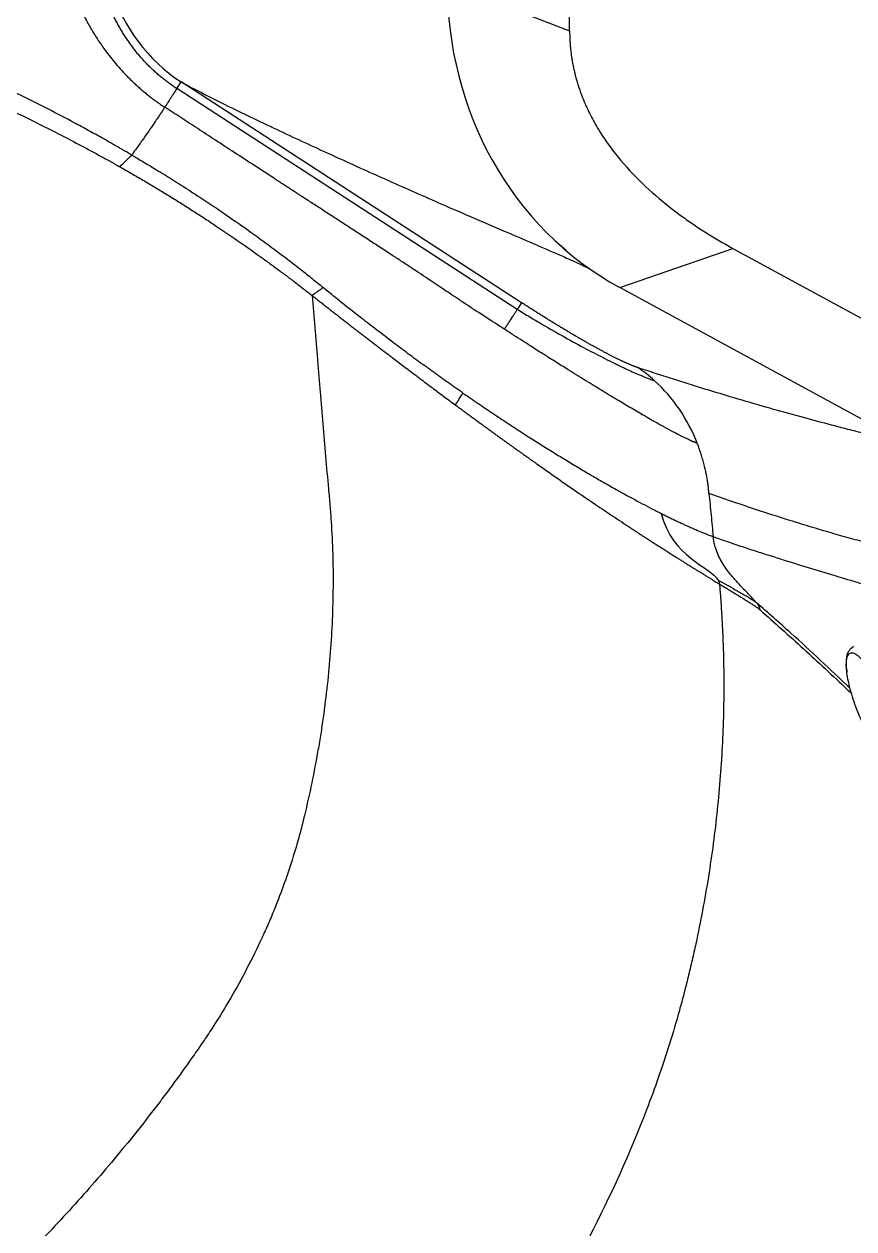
# Model space of a CAD drawing. Extents: x 409 to 498, y 628 to 778.
# Drawn here: x 478.48 to 488.51, y 665.02 to 679.6 of the extents above; entities that cross this region are included whole.
import ezdxf

# ---------------------------------------------------------------- set-up
doc = ezdxf.new("R2010")
doc.units = 0
doc.header["$MEASUREMENT"] = 0
doc.layers.add('1', color=4, linetype='Continuous')
doc.layers.add('GEOMETRY', color=4, linetype='Continuous', lineweight=25)

# ---------------------------------------------------------------- blocks, each defined once
blk = doc.blocks.new('2026_PULSE')
at = {"layer": 'GEOMETRY'}
for p, q in [((75.018, 35.131), (76.5, 34.56)), ((76.5, 34.56), (76.5, 35.252)), ((71.749, 33.86), (71.801, 33.94)), ((75.867, 31.189), (71.749, 33.86)), ((75.919, 31.269), (71.801, 33.94)), ((76.459, 31.9), (76.322, 32.019)), ((77.105, 31.454), (78.475, 31.926)), ((78.475, 31.926), (81.385, 30.342)), ((80.693, 29.501), (77.105, 31.454)), ((75.919, 31.269), (75.867, 31.189))]:
    blk.add_line(p, q, dxfattribs=at)
for points, knots in [([(70.21, 36.589), (70.21, 36.574), (70.21, 36.544), (70.21, 36.499), (70.211, 36.455), (70.213, 36.411), (70.215, 36.366), (70.217, 36.322), (70.22, 36.278), (70.223, 36.234), (70.226, 36.19), (70.23, 36.147), (70.235, 36.103), (70.239, 36.06), (70.245, 36.017), (70.25, 35.974), (70.256, 35.931), (70.263, 35.888), (70.27, 35.845), (70.277, 35.803), (70.285, 35.761), (70.304, 35.66), (70.339, 35.504), (70.398, 35.296), (70.467, 35.097), (70.54, 34.917), (70.616, 34.757), (70.693, 34.614), (70.776, 34.476), (70.856, 34.358), (70.929, 34.26), (70.995, 34.178), (71.064, 34.098), (71.126, 34.032), (71.179, 33.978), (71.222, 33.937), (71.266, 33.896), (71.311, 33.856), (71.357, 33.817), (71.404, 33.779), (71.452, 33.741), (71.501, 33.705), (71.552, 33.669), (71.586, 33.647), (71.604, 33.635)], [0, 0, 0, 0, 0.013114, 0.026201, 0.039261, 0.052294, 0.0653, 0.078277, 0.091226, 0.104146, 0.117037, 0.1299, 0.142733, 0.155539, 0.168316, 0.181067, 0.19379, 0.206486, 0.219157, 0.231802, 0.244424, 0.25702, 0.322008, 0.385417, 0.447363, 0.507982, 0.556167, 0.60386, 0.651163, 0.698235, 0.72882, 0.75959, 0.790585, 0.821844, 0.839339, 0.856878, 0.87447, 0.892125, 0.909852, 0.927663, 0.945569, 0.963584, 0.981723, 1, 1, 1, 1]), ([(71.749, 33.86), (71.742, 33.865), (71.727, 33.874), (71.705, 33.889), (71.683, 33.905), (71.661, 33.92), (71.639, 33.936), (71.618, 33.952), (71.597, 33.969), (71.576, 33.985), (71.555, 34.002), (71.535, 34.02), (71.514, 34.037), (71.494, 34.055), (71.474, 34.073), (71.455, 34.091), (71.435, 34.11), (71.416, 34.129), (71.397, 34.148), (71.379, 34.167), (71.36, 34.187), (71.342, 34.207), (71.324, 34.227), (71.306, 34.247), (71.288, 34.268), (71.271, 34.289), (71.254, 34.31), (71.237, 34.332), (71.22, 34.354), (71.204, 34.376), (71.187, 34.398), (71.171, 34.421), (71.156, 34.443), (71.14, 34.467), (71.125, 34.49), (71.109, 34.514), (71.094, 34.538), (71.08, 34.562), (71.065, 34.586), (71.051, 34.611), (71.037, 34.636), (71.023, 34.662), (71.009, 34.687), (70.996, 34.713), (70.983, 34.739), (70.97, 34.766), (70.957, 34.792), (70.945, 34.819), (70.932, 34.846), (70.92, 34.874), (70.908, 34.902), (70.897, 34.93), (70.885, 34.958), (70.874, 34.986), (70.845, 35.063), (70.801, 35.191), (70.75, 35.374), (70.706, 35.566), (70.678, 35.724), (70.661, 35.847), (70.65, 35.932), (70.641, 36.018), (70.633, 36.106), (70.627, 36.194), (70.622, 36.283), (70.618, 36.374), (70.616, 36.465), (70.616, 36.527), (70.616, 36.557)], [0, 0, 0, 0, 0.008812, 0.017614, 0.026405, 0.035189, 0.043965, 0.052737, 0.061504, 0.07027, 0.079034, 0.087799, 0.096567, 0.105338, 0.114114, 0.122897, 0.131688, 0.140489, 0.149301, 0.158126, 0.166964, 0.175818, 0.184689, 0.193578, 0.202487, 0.211417, 0.22037, 0.229347, 0.23835, 0.247379, 0.256436, 0.265523, 0.274641, 0.283791, 0.292974, 0.302192, 0.311446, 0.320738, 0.330068, 0.339438, 0.348849, 0.358302, 0.367799, 0.37734, 0.386927, 0.396561, 0.406243, 0.415975, 0.425756, 0.435589, 0.445474, 0.455412, 0.465405, 0.475454, 0.485558, 0.546023, 0.608268, 0.672472, 0.738797, 0.766564, 0.794625, 0.822989, 0.851664, 0.880659, 0.909982, 0.939642, 0.969645, 1, 1, 1, 1]), ([(71.204, 33.056), (71.202, 33.057), (71.197, 33.061), (71.187, 33.067), (71.172, 33.075), (71.152, 33.087), (71.127, 33.101), (71.098, 33.118), (71.064, 33.138), (71.02, 33.163), (70.968, 33.193), (70.909, 33.226), (70.813, 33.28), (70.68, 33.354), (70.46, 33.473), (70.19, 33.615), (69.884, 33.769), (69.584, 33.914), (69.294, 34.048), (69.01, 34.174), (68.719, 34.296), (68.427, 34.413), (68.128, 34.525), (67.879, 34.614), (67.673, 34.684), (67.507, 34.739), (67.35, 34.79), (67.248, 34.822), (67.198, 34.838)], [0, 0, 0, 0, 0.001494, 0.00421, 0.00815, 0.013318, 0.019717, 0.027352, 0.036227, 0.046347, 0.061479, 0.07665, 0.091859, 0.136111, 0.179627, 0.26136, 0.343461, 0.412063, 0.487741, 0.560873, 0.624403, 0.703258, 0.776163, 0.843352, 0.885444, 0.925734, 0.964, 1, 1, 1, 1]), ([(66.963, 34.64), (66.989, 34.633), (67.04, 34.618), (67.117, 34.596), (67.194, 34.574), (67.271, 34.551), (67.347, 34.528), (67.424, 34.504), (67.5, 34.481), (67.576, 34.456), (67.652, 34.432), (67.728, 34.407), (67.886, 34.355), (68.121, 34.275), (68.432, 34.161), (68.739, 34.041), (69.113, 33.886), (69.556, 33.689), (69.976, 33.487), (70.313, 33.316), (70.523, 33.207), (70.692, 33.117), (70.818, 33.049), (70.94, 32.981), (71.02, 32.937), (71.06, 32.914)], [0, 0, 0, 0, 0.018297, 0.03657, 0.05482, 0.073047, 0.09125, 0.10943, 0.127588, 0.145723, 0.163835, 0.181925, 0.199993, 0.277078, 0.349976, 0.424009, 0.499968, 0.622813, 0.749983, 0.811864, 0.874999, 0.907578, 0.93927, 0.970076, 1, 1, 1, 1]), ([(76.5, 34.56), (76.5, 34.55), (76.5, 34.531), (76.5, 34.502), (76.501, 34.474), (76.503, 34.445), (76.504, 34.417), (76.506, 34.388), (76.509, 34.36), (76.512, 34.331), (76.515, 34.303), (76.518, 34.275), (76.522, 34.246), (76.527, 34.218), (76.531, 34.19), (76.536, 34.162), (76.542, 34.134), (76.548, 34.106), (76.554, 34.078), (76.561, 34.05), (76.568, 34.022), (76.575, 33.994), (76.583, 33.966), (76.591, 33.938), (76.599, 33.911), (76.608, 33.883), (76.617, 33.855), (76.627, 33.828), (76.637, 33.8), (76.647, 33.773), (76.679, 33.692), (76.738, 33.559), (76.837, 33.379), (76.953, 33.201), (77.126, 32.974), (77.375, 32.706), (77.618, 32.496), (77.784, 32.369), (77.855, 32.316), (77.927, 32.265), (78.001, 32.214), (78.076, 32.164), (78.153, 32.115), (78.231, 32.066), (78.311, 32.019), (78.393, 31.972), (78.448, 31.942), (78.475, 31.926)], [0, 0, 0, 0, 0.008315, 0.016618, 0.02491, 0.033193, 0.041468, 0.049737, 0.058001, 0.066262, 0.07452, 0.082778, 0.091036, 0.099298, 0.107562, 0.115832, 0.124109, 0.132394, 0.140689, 0.148994, 0.157312, 0.165644, 0.173991, 0.182355, 0.190737, 0.199139, 0.207561, 0.216005, 0.224474, 0.232967, 0.241486, 0.299616, 0.359075, 0.420233, 0.483427, 0.606297, 0.737027, 0.762288, 0.787759, 0.813448, 0.839362, 0.86551, 0.891899, 0.918535, 0.945427, 0.972579, 1, 1, 1, 1]), ([(71.749, 33.86), (71.748, 33.857), (71.744, 33.851), (71.739, 33.843), (71.734, 33.836), (71.729, 33.828), (71.724, 33.821), (71.72, 33.814), (71.716, 33.808), (71.712, 33.801), (71.708, 33.796), (71.704, 33.79), (71.701, 33.785), (71.691, 33.77), (71.676, 33.746), (71.656, 33.716), (71.639, 33.689), (71.628, 33.672), (71.621, 33.663), (71.618, 33.658), (71.615, 33.652), (71.611, 33.646), (71.607, 33.64), (71.605, 33.637), (71.604, 33.635)], [0, 0, 0, 0, 0.026118, 0.051442, 0.075949, 0.099618, 0.122434, 0.144383, 0.165456, 0.185648, 0.204971, 0.223442, 0.241072, 0.257872, 0.374773, 0.490629, 0.61419, 0.740567, 0.765298, 0.797348, 0.836844, 0.883867, 0.938306, 1, 1, 1, 1]), ([(71.801, 33.94), (71.911, 33.882), (72.134, 33.765), (72.449, 33.609), (72.762, 33.458), (73.069, 33.313), (73.372, 33.172), (73.804, 32.974), (74.353, 32.726), (74.921, 32.476), (75.386, 32.275), (75.756, 32.116), (76.103, 31.968), (76.382, 31.847), (76.596, 31.751), (76.699, 31.701), (76.748, 31.677)], [0, 0, 0, 0, 0.0522625, 0.1057974, 0.1600527, 0.2146535, 0.2693731, 0.3240906, 0.4527545, 0.5807851, 0.6619443, 0.7428952, 0.823623, 0.9040154, 0.9542639, 1, 1, 1, 1]), ([(71.604, 33.635), (71.595, 33.622), (71.579, 33.597), (71.553, 33.558), (71.524, 33.515), (71.482, 33.451), (71.427, 33.373), (71.369, 33.289), (71.321, 33.22), (71.279, 33.161), (71.24, 33.107), (71.216, 33.073), (71.204, 33.056)], [0, 0, 0, 0, 0.064778, 0.131402, 0.199872, 0.286707, 0.457492, 0.607315, 0.718117, 0.819955, 0.913892, 1, 1, 1, 1]), ([(74.332, 31.858), (74.283, 31.89), (74.187, 31.952), (74.045, 32.045), (73.906, 32.135), (73.772, 32.223), (73.641, 32.308), (73.514, 32.391), (73.39, 32.471), (73.27, 32.549), (73.153, 32.625), (73.04, 32.699), (72.883, 32.801), (72.685, 32.931), (72.447, 33.085), (72.221, 33.233), (72.006, 33.373), (71.801, 33.507), (71.668, 33.593), (71.604, 33.635)], [0, 0, 0, 0, 0.0536, 0.105735, 0.156439, 0.205751, 0.2537, 0.300315, 0.345621, 0.389637, 0.43238, 0.473864, 0.514096, 0.6051, 0.692055, 0.775018, 0.85401, 0.929018, 1, 1, 1, 1]), ([(71.204, 33.056), (71.226, 33.043), (71.273, 33.016), (71.345, 32.973), (71.423, 32.927), (71.508, 32.875), (71.635, 32.797), (71.81, 32.687), (72.018, 32.552), (72.213, 32.423), (72.433, 32.273), (72.679, 32.1), (72.918, 31.924), (73.106, 31.782), (73.248, 31.672), (73.385, 31.563), (73.475, 31.489), (73.519, 31.453)], [0, 0, 0, 0, 0.027486, 0.05741, 0.089809, 0.124715, 0.164417, 0.249471, 0.345453, 0.428833, 0.499133, 0.62844, 0.749109, 0.814072, 0.877556, 0.939539, 1, 1, 1, 1]), ([(71.06, 32.914), (71.083, 32.901), (71.13, 32.874), (71.2, 32.834), (71.27, 32.794), (71.34, 32.753), (71.41, 32.712), (71.479, 32.67), (71.548, 32.628), (71.617, 32.586), (71.686, 32.544), (71.754, 32.502), (71.822, 32.459), (71.89, 32.416), (71.958, 32.372), (72.026, 32.329), (72.093, 32.285), (72.16, 32.241), (72.3, 32.148), (72.512, 32.003), (72.739, 31.843), (72.908, 31.719), (73.022, 31.635), (73.132, 31.552), (73.24, 31.47), (73.31, 31.415), (73.345, 31.388)], [0, 0, 0, 0, 0.029651, 0.059271, 0.088858, 0.118415, 0.14794, 0.177436, 0.206901, 0.236337, 0.265743, 0.295121, 0.32447, 0.353792, 0.383086, 0.412353, 0.441594, 0.470808, 0.499997, 0.625215, 0.749978, 0.802275, 0.853421, 0.903421, 0.952279, 1, 1, 1, 1]), ([(75.711, 30.949), (75.691, 30.961), (75.636, 30.997), (75.532, 31.063), (75.408, 31.144), (75.281, 31.227), (75.171, 31.301), (75.071, 31.367), (74.976, 31.431), (74.881, 31.495), (74.781, 31.562), (74.676, 31.632), (74.566, 31.704), (74.451, 31.78), (74.372, 31.832), (74.332, 31.858)], [0, 0, 0, 0, 0.043475, 0.118232, 0.224305, 0.313316, 0.393698, 0.465422, 0.531155, 0.60049, 0.673374, 0.749786, 0.829706, 0.913115, 1, 1, 1, 1]), ([(73.385, 31.356), (73.406, 31.099), (73.427, 30.842), (73.454, 30.518), (73.46, 30.454), (73.471, 30.324), (73.487, 30.129), (73.503, 29.934), (73.536, 29.542), (73.559, 29.28), (73.586, 28.984), (73.589, 28.951), (73.595, 28.885), (73.598, 28.852), (73.606, 28.753), (73.611, 28.687), (73.624, 28.49), (73.63, 28.358), (73.636, 28.16), (73.638, 28.095), (73.639, 27.963), (73.639, 27.897), (73.637, 27.7), (73.634, 27.568), (73.617, 27.173), (73.597, 26.91), (73.554, 26.515), (73.537, 26.383), (73.509, 26.185), (73.5, 26.119), (73.484, 26.021), (73.479, 25.988), (73.468, 25.922), (73.462, 25.889), (73.41, 25.592), (73.356, 25.329), (73.277, 24.999), (73.26, 24.933), (73.226, 24.802), (73.207, 24.737), (73.149, 24.541), (73.107, 24.411), (73.017, 24.155), (72.969, 24.029), (72.905, 23.873), (72.892, 23.841), (72.865, 23.779), (72.852, 23.748), (72.811, 23.656), (72.783, 23.595), (72.64, 23.29), (72.514, 23.051), (72.308, 22.701), (72.237, 22.586), (72.126, 22.415), (72.088, 22.359), (72.011, 22.246), (71.972, 22.19), (71.854, 22.023), (71.774, 21.911), (71.652, 21.746), (71.611, 21.691), (71.528, 21.581), (71.486, 21.526), (71.275, 21.253), (71.102, 21.039), (70.748, 20.62), (70.566, 20.414), (70.195, 20.012), (70.006, 19.814), (69.424, 19.235), (69.02, 18.865), (68.494, 18.423), (68.388, 18.336), (68.227, 18.207), (68.173, 18.164), (68.064, 18.079), (68.01, 18.037), (67.736, 17.827), (67.515, 17.665), (67.235, 17.47), (67.178, 17.431), (67.065, 17.355), (67.009, 17.318), (66.837, 17.208), (66.721, 17.137), (66.37, 16.934), (66.13, 16.81), (65.761, 16.641), (65.637, 16.587), (65.448, 16.511), (65.385, 16.487), (65.289, 16.451), (65.257, 16.439), (65.193, 16.416), (65.161, 16.405), (65, 16.35), (64.871, 16.309), (64.676, 16.254), (64.611, 16.236), (64.481, 16.203), (64.416, 16.188), (64.09, 16.111), (63.828, 16.058), (63.5, 16.002), (63.435, 15.991), (63.303, 15.971), (63.238, 15.961), (63.04, 15.934), (62.908, 15.918), (62.644, 15.891), (62.512, 15.879), (62.248, 15.86), (62.115, 15.853), (61.718, 15.837), (61.454, 15.836), (61.127, 15.847), (61.061, 15.849), (60.963, 15.854), (60.931, 15.856), (60.865, 15.86), (60.768, 15.867), (60.67, 15.875), (60.54, 15.886), (60.475, 15.892), (60.151, 15.921), (59.892, 15.944), (59.378, 15.988), (59.121, 16.009), (58.738, 16.04), (58.611, 16.05), (58.452, 16.062), (58.42, 16.065), (58.357, 16.069), (58.325, 16.072), (58.23, 16.08), (58.167, 16.085), (58.103, 16.09)], [0, 0, 0, 0, 0.03125, 0.03125, 0.039062, 0.039062, 0.046875, 0.0625, 0.0625, 0.09375, 0.09375, 0.097656, 0.097656, 0.101562, 0.101562, 0.109375, 0.109375, 0.125, 0.125, 0.132812, 0.132812, 0.140625, 0.140625, 0.15625, 0.15625, 0.1875, 0.1875, 0.203125, 0.203125, 0.210937, 0.210937, 0.214844, 0.214844, 0.21875, 0.21875, 0.25, 0.25, 0.257813, 0.257813, 0.265625, 0.265625, 0.28125, 0.28125, 0.296875, 0.296875, 0.300781, 0.300781, 0.304688, 0.304688, 0.3125, 0.3125, 0.34375, 0.34375, 0.359375, 0.359375, 0.367188, 0.367188, 0.375, 0.375, 0.390625, 0.390625, 0.398438, 0.398438, 0.40625, 0.40625, 0.4375, 0.4375, 0.46875, 0.46875, 0.5, 0.5, 0.5625, 0.5625, 0.578125, 0.578125, 0.585938, 0.585938, 0.59375, 0.59375, 0.625, 0.625, 0.632813, 0.632813, 0.640625, 0.640625, 0.65625, 0.65625, 0.6875, 0.6875, 0.703125, 0.703125, 0.710938, 0.710938, 0.714844, 0.714844, 0.71875, 0.71875, 0.734375, 0.734375, 0.742188, 0.742188, 0.75, 0.75, 0.78125, 0.78125, 0.789063, 0.789063, 0.796875, 0.796875, 0.8125, 0.8125, 0.828125, 0.828125, 0.84375, 0.84375, 0.875, 0.875, 0.882813, 0.882813, 0.886719, 0.886719, 0.890625, 0.898438, 0.898438, 0.90625, 0.90625, 0.9375, 0.9375, 0.96875, 0.96875, 0.984375, 0.984375, 0.988281, 0.988281, 0.992188, 0.992188, 1, 1, 1, 1]), ([(73.519, 31.453), (73.514, 31.449), (73.503, 31.441), (73.486, 31.429), (73.469, 31.417), (73.452, 31.405), (73.435, 31.393), (73.421, 31.382), (73.41, 31.374), (73.403, 31.369), (73.398, 31.365), (73.394, 31.363), (73.392, 31.361), (73.39, 31.36), (73.389, 31.359), (73.388, 31.358), (73.388, 31.358), (73.387, 31.358), (73.387, 31.357), (73.386, 31.357), (73.386, 31.356), (73.385, 31.356), (73.385, 31.356)], [-0.00000577, -0.00000577, -0.00000577, -0.00000577, 0.00138164, 0.00280259, 0.00422353, 0.00564448, 0.00706543, 0.00848638, 0.00919685, 0.00990732, 0.01026256, 0.0106178, 0.01079542, 0.01088422, 0.01097303, 0.01106184, 0.01110625, 0.01115065, 0.01119506, 0.01123946, 0.01128387, 0.01130247, 0.01130247, 0.01130247, 0.01130247]), ([(73.394, 31.349), (73.409, 31.338), (73.438, 31.315), (73.483, 31.28), (73.527, 31.245), (73.571, 31.211), (73.614, 31.177), (73.658, 31.143), (73.701, 31.109), (73.745, 31.075), (73.788, 31.042), (73.831, 31.008), (73.874, 30.975), (73.916, 30.942), (73.959, 30.909), (74.001, 30.877), (74.043, 30.844), (74.085, 30.812), (74.127, 30.78), (74.169, 30.748), (74.21, 30.716), (74.263, 30.676), (74.326, 30.627), (74.4, 30.571), (74.474, 30.515), (74.547, 30.46), (74.62, 30.405), (74.692, 30.35), (74.764, 30.296), (74.836, 30.242), (74.907, 30.189), (74.977, 30.137), (75.047, 30.085), (75.094, 30.05), (75.117, 30.033)], [0, 0, 0, 0, 0.02631, 0.052491, 0.078545, 0.104471, 0.130271, 0.155944, 0.18149, 0.20691, 0.232204, 0.257372, 0.282415, 0.307333, 0.332127, 0.356796, 0.381341, 0.405762, 0.43006, 0.454235, 0.478287, 0.502216, 0.545229, 0.587958, 0.630406, 0.672575, 0.714466, 0.75606, 0.797383, 0.838436, 0.879222, 0.919743, 0.960001, 1, 1, 1, 1]), ([(75.21, 30.177), (75.203, 30.182), (75.189, 30.192), (75.167, 30.207), (75.145, 30.222), (75.123, 30.237), (75.101, 30.253), (75.079, 30.268), (75.057, 30.283), (75.035, 30.299), (75.013, 30.314), (74.991, 30.33), (74.97, 30.345), (74.948, 30.361), (74.926, 30.377), (74.904, 30.392), (74.882, 30.408), (74.86, 30.424), (74.838, 30.44), (74.816, 30.456), (74.794, 30.472), (74.771, 30.488), (74.749, 30.504), (74.727, 30.52), (74.705, 30.536), (74.683, 30.552), (74.661, 30.568), (74.639, 30.584), (74.617, 30.6), (74.595, 30.617), (74.573, 30.633), (74.551, 30.649), (74.529, 30.665), (74.507, 30.682), (74.485, 30.698), (74.463, 30.715), (74.441, 30.731), (74.419, 30.747), (74.397, 30.764), (74.313, 30.827), (74.176, 30.932), (73.996, 31.071), (73.846, 31.189), (73.724, 31.287), (73.631, 31.362), (73.566, 31.415), (73.532, 31.443), (73.519, 31.453)], [0, 0, 0, 0, 0.0130695, 0.0261333, 0.0391914, 0.0522435, 0.0652898, 0.07833, 0.091364, 0.104392, 0.1174136, 0.130429, 0.1434379, 0.1564405, 0.1694365, 0.1824261, 0.1954091, 0.2083855, 0.2213554, 0.2343187, 0.2472754, 0.2602255, 0.273169, 0.2861058, 0.2990361, 0.3119597, 0.3248766, 0.3377869, 0.3506906, 0.3635876, 0.376478, 0.3893618, 0.4022391, 0.4151097, 0.4279738, 0.4408314, 0.4536825, 0.4665271, 0.4793654, 0.4921973, 0.6142717, 0.7198522, 0.8089238, 0.8814745, 0.9375024, 0.9770098, 1, 1, 1, 1]), ([(77.325, 30.484), (77.322, 30.485), (77.317, 30.487), (77.307, 30.49), (77.298, 30.493), (77.288, 30.497), (77.278, 30.501), (77.267, 30.505), (77.257, 30.509), (77.245, 30.514), (77.234, 30.519), (77.222, 30.523), (77.21, 30.529), (77.198, 30.534), (77.185, 30.54), (77.172, 30.546), (77.159, 30.552), (77.146, 30.558), (77.132, 30.564), (77.118, 30.571), (77.103, 30.578), (77.089, 30.585), (77.074, 30.592), (77.059, 30.6), (77.043, 30.608), (77.027, 30.616), (77.011, 30.624), (76.995, 30.632), (76.978, 30.641), (76.962, 30.649), (76.945, 30.658), (76.927, 30.667), (76.91, 30.677), (76.892, 30.686), (76.874, 30.696), (76.856, 30.706), (76.837, 30.716), (76.819, 30.726), (76.8, 30.736), (76.781, 30.747), (76.761, 30.758), (76.742, 30.768), (76.722, 30.78), (76.702, 30.791), (76.682, 30.802), (76.662, 30.814), (76.641, 30.825), (76.621, 30.837), (76.6, 30.849), (76.579, 30.862), (76.558, 30.874), (76.537, 30.886), (76.515, 30.899), (76.494, 30.912), (76.472, 30.925), (76.45, 30.938), (76.428, 30.951), (76.406, 30.964), (76.384, 30.977), (76.355, 30.995), (76.319, 31.017), (76.275, 31.044), (76.231, 31.071), (76.187, 31.099), (76.142, 31.127), (76.098, 31.155), (76.053, 31.183), (76.008, 31.212), (75.964, 31.24), (75.934, 31.26), (75.919, 31.269)], [0, 0, 0, 0, 0.0129304, 0.0258612, 0.0387923, 0.0517237, 0.0646553, 0.0775869, 0.0905187, 0.1034503, 0.1163819, 0.1293134, 0.1422446, 0.1551756, 0.1681064, 0.181037, 0.1939673, 0.2068974, 0.2198273, 0.2327571, 0.2456869, 0.2586168, 0.2715469, 0.2844771, 0.2974075, 0.3103381, 0.3232688, 0.3361997, 0.3491308, 0.3620619, 0.3749932, 0.3879245, 0.400856, 0.4137876, 0.4267192, 0.439651, 0.4525829, 0.4655149, 0.4784472, 0.4913798, 0.5043127, 0.517246, 0.5301795, 0.5431132, 0.5560469, 0.5689805, 0.5819139, 0.5948471, 0.6077798, 0.6207121, 0.6336439, 0.6465752, 0.6595059, 0.6724361, 0.6853658, 0.698295, 0.7112239, 0.7241525, 0.737081, 0.7500095, 0.7750048, 0.800002, 0.8250013, 0.8500023, 0.8750043, 0.9000056, 0.9250041, 0.9500005, 0.9749995, 1, 1, 1, 1]), ([(75.711, 30.949), (75.712, 30.951), (75.715, 30.955), (75.719, 30.962), (75.724, 30.968), (75.729, 30.976), (75.733, 30.983), (75.738, 30.99), (75.743, 30.998), (75.755, 31.016), (75.774, 31.045), (75.794, 31.077), (75.808, 31.098), (75.813, 31.106), (75.82, 31.116), (75.827, 31.128), (75.836, 31.141), (75.845, 31.156), (75.856, 31.172), (75.863, 31.183), (75.867, 31.189)], [0, 0, 0, 0, 0.039532, 0.07859, 0.117226, 0.155511, 0.193508, 0.231279, 0.26887, 0.306292, 0.479442, 0.650971, 0.676532, 0.707382, 0.74355, 0.785009, 0.831654, 0.88328, 0.93956, 1, 1, 1, 1]), ([(75.867, 31.189), (75.917, 31.158), (76.018, 31.097), (76.213, 30.982), (76.445, 30.849), (76.702, 30.709), (76.932, 30.59), (77.133, 30.491), (77.358, 30.389), (77.474, 30.343), (77.526, 30.326)], [0, 0, 0, 0, 0.0625, 0.125, 0.25, 0.375, 0.5, 0.625, 0.75, 1, 1, 1, 1]), ([(78.043, 29.57), (78.041, 29.571), (78.038, 29.571), (78.033, 29.573), (78.027, 29.575), (78.022, 29.577), (78.015, 29.579), (78.009, 29.582), (78.002, 29.584), (77.995, 29.587), (77.987, 29.59), (77.979, 29.594), (77.971, 29.597), (77.957, 29.604), (77.935, 29.614), (77.903, 29.629), (77.868, 29.646), (77.816, 29.672), (77.74, 29.712), (77.658, 29.757), (77.582, 29.799), (77.515, 29.837), (77.448, 29.875), (77.351, 29.931), (77.229, 30.002), (77.062, 30.102), (76.882, 30.211), (76.685, 30.332), (76.47, 30.465), (76.299, 30.573), (76.173, 30.653), (76.101, 30.698), (76.019, 30.751), (75.926, 30.81), (75.822, 30.877), (75.749, 30.924), (75.711, 30.949)], [0, 0, 0, 0, 0.005142, 0.010306, 0.015498, 0.020721, 0.025979, 0.031275, 0.03661, 0.041988, 0.04741, 0.052876, 0.058389, 0.063948, 0.080703, 0.098507, 0.117379, 0.137342, 0.176724, 0.22519, 0.247134, 0.275852, 0.311022, 0.331577, 0.396813, 0.459696, 0.53508, 0.612261, 0.694574, 0.791641, 0.81578, 0.84413, 0.87671, 0.913539, 0.954632, 1, 1, 1, 1]), ([(80.693, 29.501), (80.692, 29.502), (80.69, 29.504), (80.686, 29.506), (80.682, 29.509), (80.677, 29.512), (80.672, 29.515), (80.666, 29.517), (80.66, 29.52), (80.653, 29.523), (80.646, 29.526), (80.638, 29.529), (80.63, 29.532), (80.621, 29.535), (80.612, 29.539), (80.603, 29.542), (80.593, 29.545), (80.583, 29.548), (80.572, 29.552), (80.561, 29.555), (80.55, 29.559), (80.503, 29.573), (80.408, 29.599), (80.247, 29.64), (80.066, 29.686), (79.835, 29.745), (79.546, 29.82), (79.198, 29.914), (78.829, 30.018), (78.54, 30.102), (78.343, 30.162), (78.245, 30.191), (78.147, 30.221), (78.047, 30.252), (77.947, 30.283), (77.846, 30.315), (77.743, 30.348), (77.64, 30.381), (77.537, 30.414), (77.432, 30.449), (77.361, 30.472), (77.325, 30.484)], [0, 0, 0, 0, 0.006216, 0.012432, 0.018647, 0.024863, 0.03108, 0.037297, 0.043515, 0.049733, 0.055953, 0.062174, 0.068396, 0.074619, 0.080842, 0.087067, 0.093293, 0.099519, 0.105747, 0.111975, 0.118205, 0.124435, 0.186786, 0.249215, 0.311702, 0.374225, 0.468045, 0.561889, 0.65575, 0.749622, 0.772381, 0.795141, 0.817901, 0.840662, 0.863423, 0.886184, 0.908945, 0.931707, 0.954471, 0.977235, 1, 1, 1, 1]), ([(75.117, 30.033), (75.118, 30.034), (75.119, 30.035), (75.12, 30.038), (75.122, 30.04), (75.123, 30.042), (75.125, 30.045), (75.126, 30.047), (75.128, 30.05), (75.13, 30.052), (75.131, 30.055), (75.133, 30.057), (75.134, 30.06), (75.138, 30.065), (75.142, 30.072), (75.148, 30.08), (75.153, 30.088), (75.159, 30.097), (75.168, 30.111), (75.18, 30.13), (75.195, 30.153), (75.205, 30.169), (75.21, 30.177)], [0, 0, 0, 0, 0.005333, 0.011436, 0.018318, 0.026022, 0.034571, 0.043972, 0.054229, 0.065338, 0.077295, 0.090107, 0.10378, 0.118329, 0.178927, 0.239831, 0.30079, 0.361758, 0.447608, 0.637819, 0.819494, 1, 1, 1, 1]), ([(75.21, 30.177), (75.214, 30.174), (75.218, 30.171), (75.225, 30.166), (75.229, 30.163), (75.241, 30.156), (75.248, 30.15), (75.271, 30.135), (75.286, 30.124), (75.331, 30.093), (75.362, 30.072), (75.452, 30.011), (75.511, 29.971), (75.629, 29.892), (75.688, 29.853), (75.803, 29.777), (75.861, 29.739), (76.03, 29.63), (76.141, 29.56), (76.302, 29.459), (76.355, 29.427), (76.459, 29.363), (76.511, 29.332), (76.612, 29.271), (76.661, 29.241), (76.759, 29.184), (76.807, 29.156), (76.902, 29.101), (76.948, 29.075), (77.039, 29.023), (77.083, 28.998), (77.214, 28.926), (77.298, 28.88), (77.418, 28.817), (77.457, 28.796), (77.514, 28.767), (77.533, 28.757), (77.57, 28.738), (77.589, 28.729), (77.607, 28.72)], [0, 0, 0, 0, 0.003906, 0.003906, 0.007812, 0.007812, 0.015625, 0.015625, 0.03125, 0.03125, 0.0625, 0.0625, 0.125, 0.125, 0.1875, 0.1875, 0.25, 0.25, 0.375, 0.375, 0.4375, 0.4375, 0.5, 0.5, 0.5625, 0.5625, 0.625, 0.625, 0.6875, 0.6875, 0.75, 0.75, 0.875, 0.875, 0.9375, 0.9375, 0.96875, 0.96875, 1, 1, 1, 1]), ([(75.117, 30.033), (75.131, 30.023), (75.158, 30.003), (75.198, 29.974), (75.238, 29.944), (75.278, 29.915), (75.318, 29.886), (75.357, 29.857), (75.396, 29.828), (75.436, 29.799), (75.475, 29.771), (75.513, 29.743), (75.552, 29.715), (75.59, 29.687), (75.628, 29.659), (75.666, 29.632), (75.704, 29.605), (75.741, 29.578), (75.778, 29.551), (75.815, 29.525), (75.852, 29.498), (75.889, 29.472), (75.925, 29.446), (75.961, 29.421), (75.997, 29.395), (76.033, 29.37), (76.068, 29.345), (76.175, 29.269), (76.35, 29.146), (76.587, 28.983), (76.811, 28.83), (76.991, 28.709), (77.13, 28.617), (77.203, 28.568), (77.247, 28.539), (77.257, 28.532), (77.264, 28.528), (77.265, 28.527), (77.267, 28.526), (77.268, 28.525), (77.27, 28.524), (77.273, 28.522), (77.278, 28.519), (77.284, 28.515), (77.297, 28.506), (77.318, 28.492), (77.351, 28.471), (77.388, 28.447), (77.448, 28.408), (77.524, 28.358), (77.616, 28.3), (77.704, 28.244), (77.774, 28.199), (77.828, 28.165), (77.867, 28.141), (77.904, 28.117), (77.941, 28.094), (77.978, 28.072), (78.013, 28.05), (78.047, 28.028), (78.081, 28.008), (78.113, 27.988), (78.145, 27.968), (78.175, 27.95), (78.205, 27.932), (78.233, 27.914), (78.26, 27.898), (78.287, 27.881), (78.303, 27.871), (78.312, 27.866)], [0, 0, 0, 0, 0.010138, 0.020233, 0.030284, 0.040292, 0.050258, 0.060181, 0.070061, 0.079899, 0.089696, 0.09945, 0.109164, 0.118836, 0.128467, 0.138058, 0.147608, 0.157118, 0.166588, 0.176019, 0.185409, 0.194761, 0.204074, 0.213348, 0.222584, 0.231782, 0.240942, 0.250065, 0.31491, 0.378162, 0.439937, 0.500358, 0.53168, 0.562655, 0.5671, 0.571541, 0.572556, 0.572914, 0.573284, 0.573676, 0.57408, 0.575349, 0.576619, 0.578522, 0.580427, 0.589312, 0.5982, 0.611534, 0.62488, 0.656045, 0.687321, 0.718731, 0.750294, 0.765559, 0.780859, 0.796196, 0.811574, 0.826993, 0.842457, 0.857967, 0.873526, 0.889136, 0.904798, 0.920516, 0.936291, 0.952124, 0.968019, 0.983977, 1, 1, 1, 1]), ([(78.185, 28.961), (78.184, 28.971), (78.182, 28.993), (78.178, 29.029), (78.173, 29.072), (78.163, 29.134), (78.151, 29.202), (78.134, 29.277), (78.118, 29.341), (78.1, 29.405), (78.081, 29.464), (78.062, 29.519), (78.049, 29.553), (78.043, 29.57)], [0, 0, 0, 0, 0.046898, 0.104648, 0.173117, 0.252156, 0.403409, 0.502663, 0.616142, 0.722464, 0.821821, 0.914301, 1, 1, 1, 1]), ([(81.375, 28.042), (81.374, 28.042), (81.372, 28.043), (81.369, 28.045), (81.365, 28.047), (81.361, 28.049), (81.356, 28.051), (81.351, 28.053), (81.346, 28.055), (81.341, 28.057), (81.335, 28.059), (81.329, 28.061), (81.322, 28.063), (81.316, 28.065), (81.309, 28.067), (81.301, 28.069), (81.294, 28.072), (81.286, 28.074), (81.278, 28.076), (81.27, 28.079), (81.261, 28.081), (81.252, 28.083), (81.243, 28.086), (81.234, 28.088), (81.224, 28.091), (81.214, 28.093), (81.204, 28.096), (81.194, 28.098), (81.184, 28.101), (81.173, 28.103), (81.162, 28.106), (81.151, 28.108), (81.14, 28.111), (81.128, 28.114), (81.117, 28.116), (81.105, 28.119), (81.05, 28.131), (80.944, 28.155), (80.772, 28.194), (80.585, 28.238), (80.385, 28.287), (80.174, 28.342), (79.953, 28.402), (79.724, 28.466), (79.487, 28.535), (79.201, 28.622), (78.861, 28.731), (78.566, 28.829), (78.369, 28.897), (78.278, 28.929), (78.216, 28.95), (78.185, 28.961)], [0, 0, 0, 0, 0.005328, 0.010657, 0.015986, 0.021314, 0.026643, 0.031972, 0.037301, 0.04263, 0.04796, 0.05329, 0.05862, 0.063952, 0.069285, 0.074619, 0.079953, 0.085289, 0.090625, 0.095962, 0.101299, 0.106637, 0.111976, 0.117315, 0.122655, 0.127996, 0.133338, 0.13868, 0.144023, 0.149367, 0.154711, 0.160055, 0.165401, 0.170746, 0.176093, 0.181439, 0.186787, 0.249214, 0.311702, 0.374219, 0.436763, 0.49932, 0.56188, 0.624459, 0.687038, 0.749621, 0.843505, 0.9374, 0.958267, 0.979131, 1, 1, 1, 1]), ([(78.185, 28.961), (78.189, 28.918), (78.197, 28.831), (78.21, 28.7), (78.223, 28.57), (78.231, 28.483), (78.236, 28.439)], [0, 0, 0, 0, 0.250002, 0.5000091, 0.7500117, 1, 1, 1, 1]), ([(77.607, 28.72), (77.615, 28.716), (77.631, 28.708), (77.655, 28.696), (77.678, 28.684), (77.702, 28.673), (77.725, 28.662), (77.748, 28.651), (77.77, 28.64), (77.793, 28.63), (77.815, 28.619), (77.836, 28.609), (77.858, 28.599), (77.879, 28.589), (77.9, 28.579), (77.92, 28.57), (77.941, 28.561), (77.976, 28.545), (78.033, 28.52), (78.096, 28.493), (78.149, 28.472), (78.183, 28.459), (78.212, 28.448), (78.228, 28.442), (78.236, 28.439)], [0, 0, 0, 0, 0.030756, 0.061598, 0.092523, 0.123526, 0.154604, 0.18575, 0.216961, 0.248232, 0.279558, 0.310933, 0.342354, 0.373815, 0.405312, 0.436841, 0.468397, 0.499975, 0.603859, 0.749986, 0.828346, 0.895919, 0.953032, 1, 1, 1, 1]), ([(78.236, 28.439), (78.286, 28.421), (78.396, 28.383), (78.566, 28.325), (78.745, 28.267), (78.979, 28.192), (79.263, 28.103), (79.59, 28.003), (79.901, 27.91), (80.195, 27.823), (80.377, 27.77), (80.464, 27.745)], [0, 0, 0, 0, 0.0500537, 0.1125537, 0.1750537, 0.2375537, 0.3625537, 0.4875537, 0.6125537, 0.7375537, 0.8625537, 0.8625537, 0.8625537, 0.8625537]), ([(78.761, 27.639), (78.75, 27.651), (78.728, 27.675), (78.695, 27.71), (78.662, 27.745), (78.629, 27.78), (78.595, 27.815), (78.562, 27.85), (78.529, 27.886), (78.497, 27.922), (78.465, 27.958), (78.425, 28.007), (78.379, 28.068), (78.331, 28.147), (78.29, 28.229), (78.265, 28.297), (78.251, 28.347), (78.245, 28.377), (78.239, 28.408), (78.237, 28.429), (78.236, 28.439)], [0, 0, 0, 0, 0.049978, 0.099981, 0.149991, 0.200024, 0.250056, 0.300079, 0.350092, 0.400096, 0.450095, 0.500109, 0.593883, 0.687662, 0.781486, 0.875179, 0.906398, 0.937604, 0.968805, 1, 1, 1, 1]), ([(78.312, 27.866), (78.314, 27.841), (78.318, 27.79), (78.324, 27.714), (78.329, 27.638), (78.334, 27.562), (78.339, 27.486), (78.343, 27.41), (78.347, 27.334), (78.351, 27.257), (78.358, 27.07), (78.365, 26.77), (78.362, 26.224), (78.329, 25.541), (78.258, 24.864), (78.179, 24.322), (78.109, 23.918), (78.041, 23.581), (77.988, 23.346), (77.956, 23.212), (77.932, 23.111), (77.907, 23.011), (77.873, 22.876), (77.809, 22.64), (77.67, 22.17), (77.348, 21.243), (76.938, 20.337), (76.533, 19.589), (76.376, 19.318), (76.266, 19.135), (76.21, 19.044), (76.15, 18.947), (76.073, 18.827), (75.975, 18.676), (75.79, 18.399), (75.53, 18.027), (75.185, 17.566), (74.588, 16.82), (73.688, 15.829), (72.629, 14.862), (71.73, 14.15), (71.215, 13.782), (70.894, 13.565), (70.774, 13.486), (70.672, 13.42), (70.577, 13.359), (70.477, 13.296), (70.386, 13.239), (70.204, 13.129), (69.936, 12.972), (69.436, 12.699), (68.799, 12.386), (68.016, 12.057), (67.352, 11.824), (66.882, 11.684), (66.653, 11.621), (66.518, 11.586), (66.417, 11.56), (66.31, 11.534), (66.176, 11.502), (66.007, 11.464), (65.805, 11.421), (65.533, 11.367), (65.195, 11.307), (64.784, 11.246), (64.373, 11.196), (63.959, 11.158), (63.546, 11.132), (63.221, 11.12), (62.984, 11.116), (62.834, 11.116), (62.684, 11.116), (62.534, 11.119), (62.385, 11.122), (62.236, 11.128), (62.088, 11.135), (61.941, 11.143), (61.842, 11.15), (61.793, 11.153)], [0, 0, 0, 0, 0.002929, 0.00586, 0.008794, 0.011731, 0.01467, 0.017613, 0.020557, 0.023505, 0.026455, 0.042212, 0.058194, 0.089623, 0.121351, 0.136994, 0.152955, 0.168802, 0.176742, 0.180716, 0.184693, 0.188675, 0.192661, 0.200648, 0.216694, 0.248673, 0.311921, 0.327818, 0.343553, 0.346774, 0.351486, 0.355458, 0.359432, 0.36739, 0.37536, 0.396463, 0.417743, 0.4392, 0.502493, 0.56579, 0.597904, 0.629633, 0.636011, 0.640905, 0.645564, 0.649541, 0.653514, 0.658648, 0.661453, 0.677187, 0.693124, 0.724889, 0.756559, 0.788623, 0.804637, 0.812624, 0.815815, 0.8206, 0.824585, 0.828569, 0.836533, 0.844551, 0.852452, 0.868517, 0.884291, 0.900429, 0.916472, 0.932421, 0.948273, 0.954091, 0.959891, 0.965674, 0.971439, 0.977187, 0.982917, 0.988629, 0.994324, 1, 1, 1, 1]), ([(78.296, 27.913), (78.375, 27.868), (78.454, 27.825), (78.571, 27.76), (78.609, 27.738), (78.666, 27.704), (78.685, 27.692), (78.723, 27.668), (78.742, 27.655), (78.761, 27.639)], [0, 0, 0, 0, 0.5, 0.5, 0.75, 0.75, 0.875, 0.875, 1, 1, 1, 1]), ([(78.312, 27.866), (78.332, 27.854), (78.372, 27.829), (78.435, 27.792), (78.495, 27.755), (78.559, 27.716), (78.618, 27.68), (78.669, 27.647), (78.708, 27.622), (78.733, 27.605), (78.752, 27.592), (78.766, 27.582), (78.778, 27.573), (78.789, 27.564), (78.796, 27.558), (78.799, 27.556)], [0, 0, 0, 0, 0.1249911, 0.2499714, 0.3844054, 0.4999415, 0.6395142, 0.7499059, 0.8174178, 0.8748945, 0.9058185, 0.933788, 0.9588055, 0.9808745, 1, 1, 1, 1]), ([(78.761, 27.639), (78.763, 27.637), (78.766, 27.634), (78.771, 27.628), (78.775, 27.621), (78.779, 27.615), (78.783, 27.608), (78.786, 27.601), (78.79, 27.594), (78.792, 27.586), (78.794, 27.579), (78.796, 27.571), (78.798, 27.564), (78.799, 27.558), (78.799, 27.556)], [0, 0, 0, 0, 0.0832267, 0.1664879, 0.2497801, 0.3330994, 0.4164413, 0.499801, 0.5831728, 0.6665511, 0.7499296, 0.8333018, 0.9166609, 1, 1, 1, 1]), ([(79.89, 26.608), (79.653, 26.832), (79.281, 27.182), (78.9, 27.517), (78.761, 27.639)], [0, 0, 0, 0, 0.636806, 1, 1, 1, 1]), ([(78.799, 27.556), (78.976, 27.399), (79.33, 27.085), (79.7, 26.741), (79.891, 26.558), (79.909, 26.542)], [0, 0, 0, 0, 0.475853, 0.951734, 1, 1, 1, 1]), ([(79.937, 27.108), (79.921, 27.099), (79.894, 27.085), (79.87, 27.049), (79.857, 27.02), (79.846, 26.98), (79.841, 26.922), (79.843, 26.857), (79.851, 26.81), (79.853, 26.798)], [0, 0, 0, 0, 0.171412, 0.297664, 0.392773, 0.489497, 0.694855, 0.919442, 1, 1, 1, 1]), ([(80.222, 26.649), (80.203, 26.687), (80.165, 26.763), (80.106, 26.859), (80.049, 26.936), (79.995, 26.993), (79.947, 27.029), (79.907, 27.04), (79.876, 27.024), (79.855, 26.983), (79.844, 26.922), (79.846, 26.841), (79.859, 26.742), (79.884, 26.627), (79.918, 26.505), (79.96, 26.38), (80.01, 26.255), (80.065, 26.134), (80.124, 26.022), (80.182, 25.926), (80.239, 25.848), (80.293, 25.792), (80.342, 25.756), (80.382, 25.745), (80.413, 25.76), (80.433, 25.801), (80.444, 25.862), (80.443, 25.943), (80.43, 26.043), (80.404, 26.157), (80.371, 26.279), (80.329, 26.405), (80.279, 26.53), (80.241, 26.609), (80.222, 26.649)], [0, 0, 0, 0, 0.031876, 0.062463, 0.093119, 0.125146, 0.156858, 0.187421, 0.218073, 0.250056, 0.282024, 0.312672, 0.343245, 0.374979, 0.406906, 0.4375, 0.468061, 0.499935, 0.531755, 0.562351, 0.593012, 0.625034, 0.65678, 0.687361, 0.718015, 0.749983, 0.781893, 0.812517, 0.843102, 0.874889, 0.906885, 0.937543, 0.968153, 1, 1, 1, 1])]:
    blk.add_open_spline(points, degree=3, knots=knots, dxfattribs=at)
for points in [[(70.711, 36.53), (70.711, 35.505), (70.984, 34.471), (71.801, 33.94)], [(75.018, 35.131), (75.018, 33.607), (75.781, 32.175), (77.105, 31.454)], [(71.06, 32.914), (71.108, 32.962), (71.156, 33.009), (71.204, 33.056)], [(73.345, 31.388), (73.358, 31.377), (73.372, 31.367), (73.385, 31.356)], [(73.385, 31.356), (73.388, 31.354), (73.391, 31.352), (73.394, 31.349)], [(77.526, 30.326), (77.463, 30.383), (77.396, 30.435), (77.325, 30.484)], [(78.043, 29.57), (77.929, 29.861), (77.753, 30.12), (77.526, 30.326)], [(77.607, 28.72), (77.737, 28.192), (78.204, 28.074), (78.296, 27.913)], [(78.296, 27.913), (78.305, 27.898), (78.31, 27.883), (78.312, 27.866)]]:
    blk.add_open_spline(points, degree=3, dxfattribs=at)

msp = doc.modelspace()

# ---------------------------------------------------------------- block references
at = {"layer": '1'}
msp.add_blockref('2026_PULSE', (408.577, 644.96), dxfattribs=at)

doc.saveas('drawing.dxf')
